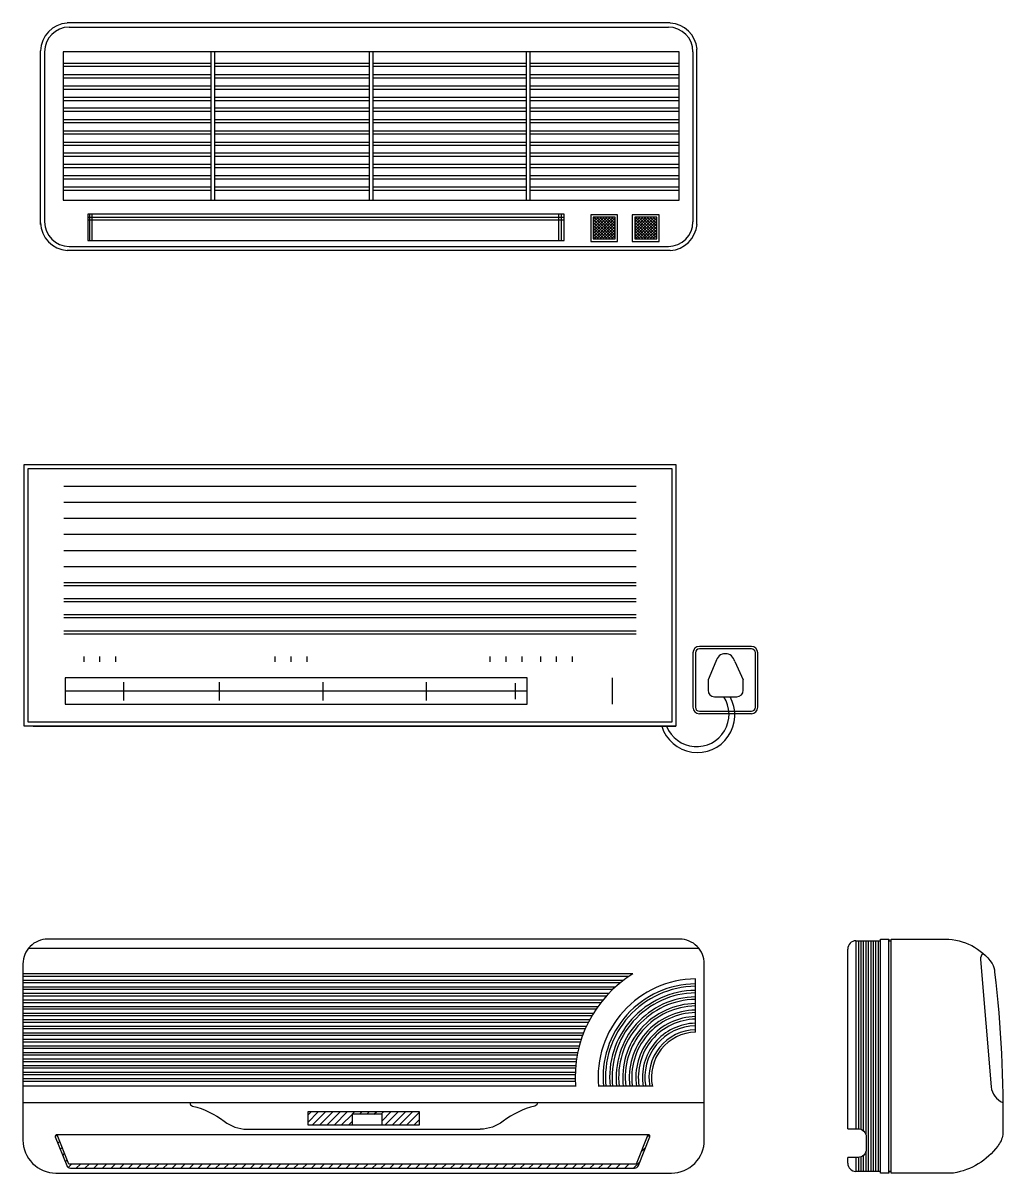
# Model space of a CAD drawing. Header units: millimetres. Extents: x 33.17 to 36.11, y 24.2 to 25.63.
# Drawn here: x 34.917 to 36.111, y 24.232 to 25.633 of the extents above; entities that cross this region are included whole.
import ezdxf

# ---------------------------------------------------------------- set-up
doc = ezdxf.new("R2010")
doc.units = ezdxf.units.MM

msp = doc.modelspace()

# ---------------------------------------------------------------- hatches: boundary and pattern name
at = {"true_color": 0x000000}
h = msp.add_hatch(dxfattribs=at)
h.set_pattern_fill('ANSI31', color=18, scale=0.05, style=0)
h.set_pattern_definition([(45, (-12.319918, 27.3386666), (-0.0044194174, 0.0044194174), [])])
h.paths.add_polyline_path([(35.3998, 24.3062), (35.2637, 24.3062), (35.2637, 24.2904), (35.3176, 24.2904), (35.3176, 24.3033), (35.3541, 24.3033), (35.3541, 24.2904), (35.3998, 24.2904)])
h = msp.add_hatch(dxfattribs=at)
h.set_pattern_fill('ANSI31', color=18, scale=0.06, style=0)
h.set_pattern_definition([(45, (-12.319918, 27.338667), (-0.0053033009, 0.0053033009), [])])
h.paths.add_polyline_path([(34.9725, 24.2426), (34.9583, 24.2783, 0.605652), (34.956, 24.2756), (34.9699, 24.2407, 0.307222), (34.9745, 24.2376), (35.6618, 24.2376, 0.307222), (35.6664, 24.2407), (35.6803, 24.2756, 0.605652), (35.678, 24.2783), (35.6638, 24.2426)])

# ---------------------------------------------------------------- linework, layer by layer
at = {"color": 18, "true_color": 0x000000}
for p, q in [((35.7052, 25.6335), (34.9706, 25.6335)), ((34.9729, 25.6284), (35.7029, 25.6284)), ((34.9378, 25.5996), (34.9378, 25.3879)), ((34.9429, 25.5984), (34.9429, 25.3912)), ((35.7162, 25.5985), (34.9656, 25.5985)), ((34.9656, 25.5985), (34.9656, 25.4176)), ((35.1456, 25.5985), (35.1456, 25.4176)), ((35.1504, 25.4176), (35.1504, 25.5985)), ((35.3385, 25.5985), (35.3385, 25.4176)), ((35.3432, 25.4176), (35.3432, 25.5985)), ((35.5298, 25.5985), (35.5298, 25.4176)), ((35.5345, 25.4176), (35.5345, 25.5985)), ((35.7162, 25.4176), (35.7162, 25.5985)), ((35.7329, 25.5984), (35.7329, 25.3912)), ((35.7378, 25.3879), (35.7378, 25.6017)), ((34.9656, 25.5846), (35.1456, 25.5846)), ((35.1504, 25.5846), (35.3385, 25.5846)), ((35.3432, 25.5846), (35.5298, 25.5846)), ((35.5345, 25.5846), (35.7162, 25.5846)), ((34.9656, 25.5807), (35.1456, 25.5807)), ((34.9656, 25.5707), (35.1456, 25.5707)), ((35.1504, 25.5807), (35.3385, 25.5807)), ((35.1504, 25.5707), (35.3385, 25.5707)), ((35.3432, 25.5807), (35.5298, 25.5807)), ((35.3432, 25.5707), (35.5298, 25.5707)), ((35.5345, 25.5807), (35.7162, 25.5807)), ((35.5345, 25.5707), (35.7162, 25.5707)), ((34.9656, 25.5668), (35.1456, 25.5668)), ((34.9656, 25.5568), (35.1456, 25.5568)), ((35.1504, 25.5668), (35.3385, 25.5668)), ((35.1504, 25.5568), (35.3385, 25.5568)), ((35.3432, 25.5668), (35.5298, 25.5668)), ((35.3432, 25.5568), (35.5298, 25.5568)), ((35.5345, 25.5668), (35.7162, 25.5668)), ((35.5345, 25.5568), (35.7162, 25.5568)), ((34.9656, 25.553), (35.1456, 25.553)), ((34.9656, 25.543), (35.1456, 25.543)), ((35.1504, 25.553), (35.3385, 25.553)), ((35.1504, 25.543), (35.3385, 25.543)), ((35.3432, 25.553), (35.5298, 25.553)), ((35.3432, 25.543), (35.5298, 25.543)), ((35.5345, 25.553), (35.7162, 25.553)), ((35.5345, 25.543), (35.7162, 25.543)), ((34.9656, 25.5391), (35.1456, 25.5391)), ((34.9656, 25.5299), (35.1456, 25.5299)), ((34.9656, 25.526), (35.1456, 25.526)), ((35.1504, 25.5391), (35.3385, 25.5391)), ((35.1504, 25.5299), (35.3385, 25.5299)), ((35.1504, 25.526), (35.3385, 25.526)), ((35.3432, 25.5391), (35.5298, 25.5391)), ((35.3432, 25.5299), (35.5298, 25.5299)), ((35.3432, 25.526), (35.5298, 25.526)), ((35.5345, 25.5391), (35.7162, 25.5391)), ((35.5345, 25.5299), (35.7162, 25.5299)), ((35.5345, 25.526), (35.7162, 25.526)), ((34.9656, 25.516), (35.1456, 25.516)), ((34.9656, 25.5121), (35.1456, 25.5121)), ((35.1504, 25.516), (35.3385, 25.516)), ((35.1504, 25.5121), (35.3385, 25.5121)), ((35.3432, 25.516), (35.5298, 25.516)), ((35.3432, 25.5121), (35.5298, 25.5121)), ((35.5345, 25.516), (35.7162, 25.516)), ((35.5345, 25.5121), (35.7162, 25.5121)), ((34.9656, 25.5021), (35.1456, 25.5021)), ((34.9656, 25.4983), (35.1456, 25.4983)), ((35.1504, 25.5021), (35.3385, 25.5021)), ((35.1504, 25.4983), (35.3385, 25.4983)), ((35.3432, 25.5021), (35.5298, 25.5021)), ((35.3432, 25.4983), (35.5298, 25.4983)), ((35.5345, 25.5021), (35.7162, 25.5021)), ((35.5345, 25.4983), (35.7162, 25.4983)), ((34.9656, 25.4883), (35.1456, 25.4883)), ((34.9656, 25.4844), (35.1456, 25.4844)), ((35.1504, 25.4883), (35.3385, 25.4883)), ((35.1504, 25.4844), (35.3385, 25.4844)), ((35.3432, 25.4883), (35.5298, 25.4883)), ((35.3432, 25.4844), (35.5298, 25.4844)), ((35.5345, 25.4883), (35.7162, 25.4883)), ((35.5345, 25.4844), (35.7162, 25.4844)), ((34.9656, 25.4752), (35.1456, 25.4752)), ((34.9656, 25.4713), (35.1456, 25.4713)), ((35.1504, 25.4752), (35.3385, 25.4752)), ((35.1504, 25.4713), (35.3385, 25.4713)), ((35.3432, 25.4752), (35.5298, 25.4752)), ((35.3432, 25.4713), (35.5298, 25.4713)), ((35.5345, 25.4752), (35.7162, 25.4752)), ((35.5345, 25.4713), (35.7162, 25.4713)), ((34.9656, 25.4613), (35.1456, 25.4613)), ((34.9656, 25.4574), (35.1456, 25.4574)), ((35.1504, 25.4613), (35.3385, 25.4613)), ((35.1504, 25.4574), (35.3385, 25.4574)), ((35.3432, 25.4613), (35.5298, 25.4613)), ((35.3432, 25.4574), (35.5298, 25.4574)), ((35.5345, 25.4613), (35.7162, 25.4613)), ((35.5345, 25.4574), (35.7162, 25.4574)), ((34.9656, 25.4474), (35.1456, 25.4474)), ((34.9656, 25.4436), (35.1456, 25.4436)), ((35.1504, 25.4474), (35.3385, 25.4474)), ((35.1504, 25.4436), (35.3385, 25.4436)), ((35.3432, 25.4474), (35.5298, 25.4474)), ((35.3432, 25.4436), (35.5298, 25.4436)), ((35.5345, 25.4474), (35.7162, 25.4474)), ((35.5345, 25.4436), (35.7162, 25.4436)), ((34.9656, 25.4336), (35.1456, 25.4336)), ((34.9656, 25.4297), (35.1456, 25.4297)), ((35.1504, 25.4336), (35.3385, 25.4336)), ((35.1504, 25.4297), (35.3385, 25.4297)), ((35.3432, 25.4336), (35.5298, 25.4336)), ((35.3432, 25.4297), (35.5298, 25.4297)), ((35.5345, 25.4336), (35.7162, 25.4336)), ((35.5345, 25.4297), (35.7162, 25.4297)), ((34.9656, 25.4176), (35.7162, 25.4176)), ((35.5758, 25.4005), (34.9955, 25.4005)), ((34.9955, 25.4005), (34.9955, 25.3682)), ((34.998, 25.3682), (34.998, 25.4005)), ((35.001, 25.3682), (35.001, 25.4005)), ((35.5696, 25.3682), (35.5696, 25.4005)), ((35.5726, 25.3682), (35.5726, 25.4005)), ((35.5758, 25.3682), (35.5758, 25.4005)), ((35.6085, 25.3998), (35.6085, 25.3672)), ((35.6411, 25.3998), (35.6085, 25.3998)), ((35.6411, 25.3672), (35.6411, 25.3998)), ((35.659, 25.3998), (35.659, 25.3672)), ((35.6917, 25.3998), (35.659, 25.3998)), ((35.6917, 25.3672), (35.6917, 25.3998)), ((34.9955, 25.3967), (35.5758, 25.3967)), ((34.9955, 25.3937), (35.5758, 25.3937)), ((35.6115, 25.3968), (35.6115, 25.3702)), ((35.6381, 25.3968), (35.6115, 25.3968)), ((35.6115, 25.3729), (35.6355, 25.3968)), ((35.6115, 25.3764), (35.6319, 25.3968)), ((35.6115, 25.3799), (35.6284, 25.3968)), ((35.6115, 25.3835), (35.6249, 25.3968)), ((35.6115, 25.387), (35.6213, 25.3968)), ((35.6115, 25.3905), (35.6178, 25.3968)), ((35.6115, 25.3941), (35.6142, 25.3968)), ((35.6355, 25.3702), (35.6115, 25.3942)), ((35.6319, 25.3702), (35.6115, 25.3907)), ((35.6284, 25.3702), (35.6115, 25.3871)), ((35.6381, 25.3711), (35.6124, 25.3968)), ((35.6124, 25.3702), (35.6381, 25.396)), ((35.6381, 25.3746), (35.6159, 25.3968)), ((35.6159, 25.3702), (35.6381, 25.3924)), ((35.6381, 25.3782), (35.6195, 25.3968)), ((35.6195, 25.3702), (35.6381, 25.3889)), ((35.6381, 25.3817), (35.623, 25.3968)), ((35.6381, 25.3852), (35.6265, 25.3968)), ((35.6381, 25.3888), (35.6301, 25.3968)), ((35.6381, 25.3923), (35.6336, 25.3968)), ((35.6381, 25.3958), (35.6371, 25.3968)), ((35.6381, 25.3702), (35.6381, 25.3968)), ((35.662, 25.3729), (35.686, 25.3968)), ((35.662, 25.3764), (35.6825, 25.3968)), ((35.662, 25.3799), (35.6789, 25.3968)), ((35.662, 25.3835), (35.6754, 25.3968)), ((35.662, 25.387), (35.6719, 25.3968)), ((35.662, 25.3905), (35.6683, 25.3968)), ((35.662, 25.3941), (35.6648, 25.3968)), ((35.662, 25.3968), (35.662, 25.3702)), ((35.6887, 25.3968), (35.662, 25.3968)), ((35.686, 25.3702), (35.662, 25.3942)), ((35.6825, 25.3702), (35.662, 25.3907)), ((35.6789, 25.3702), (35.662, 25.3871)), ((35.6887, 25.3711), (35.6629, 25.3968)), ((35.6629, 25.3702), (35.6887, 25.396)), ((35.6887, 25.3746), (35.6665, 25.3968)), ((35.6665, 25.3702), (35.6887, 25.3924)), ((35.6887, 25.3782), (35.67, 25.3968)), ((35.67, 25.3702), (35.6887, 25.3889)), ((35.6887, 25.3817), (35.6735, 25.3968)), ((35.6887, 25.3852), (35.6771, 25.3968)), ((35.6887, 25.3888), (35.6806, 25.3968)), ((35.6887, 25.3923), (35.6842, 25.3968)), ((35.6887, 25.3958), (35.6877, 25.3968)), ((35.6887, 25.3702), (35.6887, 25.3968)), ((35.6249, 25.3702), (35.6115, 25.3836)), ((35.6213, 25.3702), (35.6115, 25.3801)), ((35.6178, 25.3702), (35.6115, 25.3765)), ((35.6143, 25.3702), (35.6115, 25.373)), ((35.623, 25.3702), (35.6381, 25.3853)), ((35.6265, 25.3702), (35.6381, 25.3818)), ((35.6301, 25.3702), (35.6381, 25.3783)), ((35.6336, 25.3702), (35.6381, 25.3747)), ((35.6754, 25.3702), (35.662, 25.3836)), ((35.6719, 25.3702), (35.662, 25.3801)), ((35.6683, 25.3702), (35.662, 25.3765)), ((35.6648, 25.3702), (35.662, 25.373)), ((35.6735, 25.3702), (35.6887, 25.3853)), ((35.6771, 25.3702), (35.6887, 25.3818)), ((35.6806, 25.3702), (35.6887, 25.3783)), ((35.6841, 25.3702), (35.6887, 25.3747)), ((34.9729, 25.3612), (35.7029, 25.3612)), ((34.9955, 25.3682), (35.5758, 25.3682)), ((35.6085, 25.3672), (35.6411, 25.3672)), ((35.6115, 25.3702), (35.6381, 25.3702)), ((35.6371, 25.3702), (35.6381, 25.3712)), ((35.659, 25.3672), (35.6917, 25.3672)), ((35.662, 25.3702), (35.6887, 25.3702)), ((35.6877, 25.3702), (35.6887, 25.3712)), ((35.7052, 25.3562), (34.9706, 25.3562)), ((34.9182, 25.0953), (35.712, 25.0953)), ((34.9182, 24.7763), (34.9182, 25.0953)), ((35.712, 25.0953), (35.712, 24.7763)), ((34.9231, 25.0905), (35.7071, 25.0905)), ((34.9231, 24.7812), (34.9231, 25.0905)), ((35.7071, 25.0905), (35.7071, 24.7812)), ((34.9665, 25.069), (35.6636, 25.069)), ((34.9665, 25.0494), (35.6636, 25.0494)), ((34.9665, 25.0298), (35.6636, 25.0298)), ((34.9665, 25.0102), (35.6636, 25.0102)), ((34.9665, 24.9906), (35.6636, 24.9906)), ((34.9665, 24.971), (35.6636, 24.971)), ((34.9665, 24.9514), (35.6636, 24.9514)), ((34.9665, 24.9479), (35.6636, 24.9479)), ((34.9665, 24.9319), (35.6636, 24.9319)), ((34.9665, 24.9283), (35.6636, 24.9283)), ((34.9665, 24.9123), (35.6636, 24.9123)), ((34.9665, 24.9087), (35.6636, 24.9087)), ((34.9665, 24.8927), (35.6636, 24.8927)), ((34.9665, 24.8891), (35.6636, 24.8891)), ((35.804, 24.8735), (35.7407, 24.8735)), ((35.804, 24.8706), (35.7407, 24.8706)), ((34.9907, 24.8613), (34.9907, 24.8548)), ((35.0101, 24.8613), (35.0101, 24.8548)), ((35.0295, 24.8613), (35.0295, 24.8548)), ((35.2236, 24.8613), (35.2236, 24.8548)), ((35.243, 24.8613), (35.243, 24.8548)), ((35.2624, 24.8613), (35.2624, 24.8548)), ((35.4856, 24.8613), (35.4856, 24.8548)), ((35.505, 24.8613), (35.505, 24.8548)), ((35.5244, 24.8613), (35.5244, 24.8548)), ((35.547, 24.8613), (35.547, 24.8548)), ((35.5664, 24.8613), (35.5664, 24.8548)), ((35.5858, 24.8613), (35.5858, 24.8548)), ((35.7328, 24.8657), (35.7328, 24.7994)), ((35.7358, 24.8657), (35.7358, 24.7994)), ((35.7609, 24.8551), (35.7513, 24.8329)), ((35.7837, 24.8551), (35.7941, 24.8329)), ((35.8089, 24.7994), (35.8089, 24.8657)), ((35.8119, 24.7994), (35.8119, 24.8657)), ((35.5309, 24.8354), (34.9681, 24.8354)), ((34.9681, 24.8354), (34.9681, 24.8031)), ((35.0392, 24.8301), (35.0392, 24.8075)), ((35.1557, 24.8301), (35.1557, 24.8075)), ((35.2818, 24.8301), (35.2818, 24.8075)), ((35.408, 24.8301), (35.408, 24.8075)), ((35.5162, 24.8287), (35.5162, 24.8093)), ((35.5309, 24.8031), (35.5309, 24.8354)), ((35.6344, 24.8354), (35.6344, 24.8031)), ((35.7513, 24.8329), (35.7513, 24.8201)), ((35.7941, 24.8201), (35.7941, 24.8329)), ((34.9681, 24.8193), (35.5309, 24.8193)), ((35.7591, 24.8123), (35.7863, 24.8123)), ((34.9681, 24.8031), (35.5309, 24.8031)), ((35.7407, 24.7945), (35.804, 24.7945)), ((35.7407, 24.7916), (35.804, 24.7916)), ((35.712, 24.7763), (34.9182, 24.7763)), ((35.7071, 24.7812), (34.9231, 24.7812)), ((34.9289, 24.7763), (35.712, 24.7763)), ((35.9614, 24.5167), (35.9714, 24.5167)), ((35.9614, 24.5147), (35.9614, 24.5167)), ((35.9714, 24.2317), (35.9714, 24.5167)), ((35.9714, 24.5167), (35.9714, 24.5147)), ((35.9744, 24.5147), (35.9744, 24.5167)), ((34.9237, 24.5059), (35.7398, 24.5059)), ((35.9214, 24.2857), (35.9214, 24.5047)), ((35.9314, 24.5147), (35.9314, 24.2857)), ((35.9314, 24.5147), (35.9614, 24.5147)), ((35.9344, 24.5147), (35.9344, 24.2857)), ((35.9374, 24.5147), (35.9374, 24.2851)), ((35.9404, 24.5147), (35.9404, 24.2833)), ((35.9434, 24.5147), (35.9434, 24.2789)), ((35.9464, 24.5147), (35.9464, 24.2337)), ((35.9494, 24.5147), (35.9494, 24.2337)), ((35.9524, 24.5147), (35.9524, 24.2337)), ((35.9554, 24.5147), (35.9554, 24.2337)), ((35.9584, 24.5147), (35.9584, 24.2337)), ((35.9614, 24.2337), (35.9614, 24.5147)), ((35.9714, 24.5147), (35.9744, 24.5147)), ((35.6597, 24.4743), (34.9167, 24.4743)), ((35.655, 24.4713), (34.9167, 24.4713)), ((35.648, 24.4663), (34.9167, 24.4663)), ((35.6442, 24.4633), (34.9167, 24.4633)), ((35.736, 24.4033), (35.736, 24.4683)), ((35.6383, 24.4583), (34.9167, 24.4583)), ((35.6351, 24.4553), (34.9167, 24.4553)), ((35.6301, 24.4503), (34.9167, 24.4503)), ((35.6273, 24.4473), (34.9167, 24.4473)), ((35.623, 24.4423), (34.9167, 24.4423)), ((35.6206, 24.4393), (34.9167, 24.4393)), ((35.6169, 24.4343), (34.9167, 24.4343)), ((35.6148, 24.4313), (34.9167, 24.4313)), ((35.6115, 24.4263), (34.9167, 24.4263)), ((35.6097, 24.4233), (34.9167, 24.4233)), ((35.6069, 24.4183), (34.9167, 24.4183)), ((35.6054, 24.4153), (34.9167, 24.4153)), ((35.6029, 24.4103), (34.9167, 24.4103)), ((35.6016, 24.4073), (34.9167, 24.4073)), ((35.5995, 24.4023), (34.9167, 24.4023)), ((35.5984, 24.3993), (34.9167, 24.3993)), ((35.5967, 24.3943), (34.9167, 24.3943)), ((35.5957, 24.3913), (34.9167, 24.3913)), ((35.5943, 24.3863), (34.9167, 24.3863)), ((35.5935, 24.3833), (34.9167, 24.3833)), ((35.5924, 24.3783), (34.9167, 24.3783)), ((35.5918, 24.3753), (34.9167, 24.3753)), ((35.591, 24.3703), (34.9167, 24.3703)), ((35.5905, 24.3673), (34.9167, 24.3673)), ((35.59, 24.3623), (34.9167, 24.3623)), ((35.5897, 24.3593), (34.9167, 24.3593)), ((35.5894, 24.3543), (34.9167, 24.3543)), ((35.5894, 24.3513), (34.9167, 24.3513)), ((35.5893, 24.3463), (34.9167, 24.3463)), ((35.5894, 24.3433), (34.9167, 24.3433)), ((35.5897, 24.3374), (34.9167, 24.3374)), ((35.6834, 24.3374), (35.6178, 24.3374)), ((34.9167, 24.3176), (35.7467, 24.3176)), ((35.1897, 24.2851), (35.4738, 24.2851)), ((35.9214, 24.2437), (35.9214, 24.2507)), ((35.9314, 24.2507), (35.9314, 24.2337)), ((35.9344, 24.2507), (35.9344, 24.2337)), ((35.9374, 24.2513), (35.9374, 24.2337)), ((35.9404, 24.253), (35.9404, 24.2337)), ((35.9434, 24.2574), (35.9434, 24.2337)), ((35.9614, 24.2337), (35.9314, 24.2337)), ((35.9614, 24.2317), (35.9614, 24.2337)), ((35.9714, 24.2317), (35.9614, 24.2317)), ((35.9714, 24.2337), (35.9714, 24.2317)), ((35.9744, 24.2337), (35.9714, 24.2337)), ((35.9744, 24.2317), (35.9744, 24.2337))]:
    msp.add_line(p, q, dxfattribs=at)
for points in [[(34.9567, 24.2317), (35.7067, 24.2317, 0.414214), (35.7467, 24.2717), (35.7467, 24.4867, 0.414214), (35.7167, 24.5167), (34.9467, 24.5167, 0.414214), (34.9167, 24.4867), (34.9167, 24.2717, 0.414214)], [(36.0972, 24.4872, -0.117513), (36.1004, 24.4764, -0.03289), (36.1104, 24.2784, -0.134208), (36.1041, 24.2645, -0.196169), (36.0504, 24.2317), (35.9744, 24.2317), (35.9744, 24.5167), (36.0404, 24.5167, -0.246879)]]:
    msp.add_lwpolyline(points, format="xyb", close=True, dxfattribs=at)
for points in [[(36.0859, 24.4998, 0.157064), (36.083, 24.4918), (36.0962, 24.3368, 0.272296), (36.1105, 24.3175)], [(35.1202, 24.3176, 0.37597), (35.1233, 24.3132, -0.104344), (35.1618, 24.2948, 0.161432), (35.1897, 24.2851, 0.161432)], [(35.5432, 24.3176, -0.37597), (35.5401, 24.3132, 0.104344), (35.5016, 24.2948, -0.161432), (35.4738, 24.2851, -0.161432)], [(34.956, 24.2756), (34.9699, 24.2407, 0.307222), (34.9745, 24.2376), (35.6618, 24.2376, 0.307222), (35.6664, 24.2407), (35.6803, 24.2756, 0.529962), (35.6785, 24.2784), (34.9579, 24.2784)], [(35.9214, 24.2857), (35.9339, 24.2857, -0.414214), (35.9439, 24.2757), (35.9439, 24.2607, -0.414214), (35.9339, 24.2507), (35.9214, 24.2507)]]:
    msp.add_lwpolyline(points, format="xyb", dxfattribs=at)
for points in [[(35.2637, 24.2904), (35.3998, 24.2904), (35.3998, 24.3062), (35.2637, 24.3062)], [(35.3176, 24.2904), (35.3541, 24.2904), (35.3541, 24.3033), (35.3176, 24.3033)]]:
    msp.add_lwpolyline(points, close=True, dxfattribs=at)
msp.add_lwpolyline([(35.678, 24.2784), (35.6638, 24.2426), (34.9725, 24.2426), (34.9583, 24.2784)], dxfattribs=at)
for centre, radius, start, end in [((34.9729, 25.5984), 0.0351, 93.7145, 178.1089), ((34.9729, 25.5984), 0.03, 90, 180), ((35.7029, 25.5984), 0.03, 0, 90), ((35.7029, 25.5984), 0.0351, 5.3368, 86.2855), ((34.9729, 25.3912), 0.0351, 181.8911, 266.2855), ((34.9729, 25.3912), 0.03, 180, 270), ((35.7029, 25.3912), 0.03, 270, 0), ((35.7029, 25.3912), 0.0351, 273.7145, 354.6632), ((35.7407, 24.8657), 0.00784, 90, 180), ((35.7407, 24.8657), 0.0049, 90, 180), ((35.804, 24.8657), 0.00784, 0, 90), ((35.804, 24.8657), 0.0049, 0, 90), ((35.7723, 24.8531), 0.0116, 9.7838, 170.2162), ((35.7383, 24.7899), 0.0456, 197.3715, 29.3471), ((35.7374, 24.7908), 0.0394, 201.6897, 32.9024), ((35.7591, 24.8201), 0.00784, 180, 270), ((35.7863, 24.8201), 0.00784, 270, 0), ((35.7407, 24.7994), 0.00784, 180, 270), ((35.7407, 24.7994), 0.0049, 180, 270), ((35.804, 24.7994), 0.0049, 270, 0), ((35.804, 24.7994), 0.00784, 270, 0), ((35.9314, 24.5047), 0.01, 90, 180), ((35.7373, 24.3483), 0.148, 121.6476, 184.2599), ((35.7373, 24.3483), 0.12, 90.6322, 185.2564), ((35.7373, 24.3483), 0.114, 90.6655, 185.5338), ((35.7373, 24.3483), 0.111, 90.6835, 185.6839), ((35.7373, 24.3483), 0.106, 90.7157, 185.9529), ((35.7373, 24.3483), 0.103, 90.7366, 186.127), ((35.7373, 24.3483), 0.098, 90.7742, 186.4409), ((35.7373, 24.3483), 0.095, 90.7986, 186.6452), ((35.7373, 24.3483), 0.09, 90.843, 187.0162), ((35.7373, 24.3483), 0.087, 90.8721, 187.2594), ((35.7373, 24.3483), 0.082, 90.9252, 187.7046), ((35.7373, 24.3483), 0.079, 90.9604, 187.9991), ((35.7373, 24.3483), 0.074, 91.0253, 188.5435), ((35.7373, 24.3483), 0.071, 91.0686, 188.9074), ((35.7373, 24.3483), 0.066, 91.1496, 189.5883), ((35.7373, 24.3483), 0.063, 91.2043, 190.0495), ((35.7373, 24.3483), 0.058, 91.3082, 190.9261), ((35.7373, 24.3483), 0.055, 91.3795, 191.53), ((34.9579, 24.2764), 0.002, 90, 201.6876), ((35.9314, 24.2437), 0.01, 180, 270)]:
    msp.add_arc(centre, radius, start, end, dxfattribs=at)

doc.saveas('drawing.dxf')
